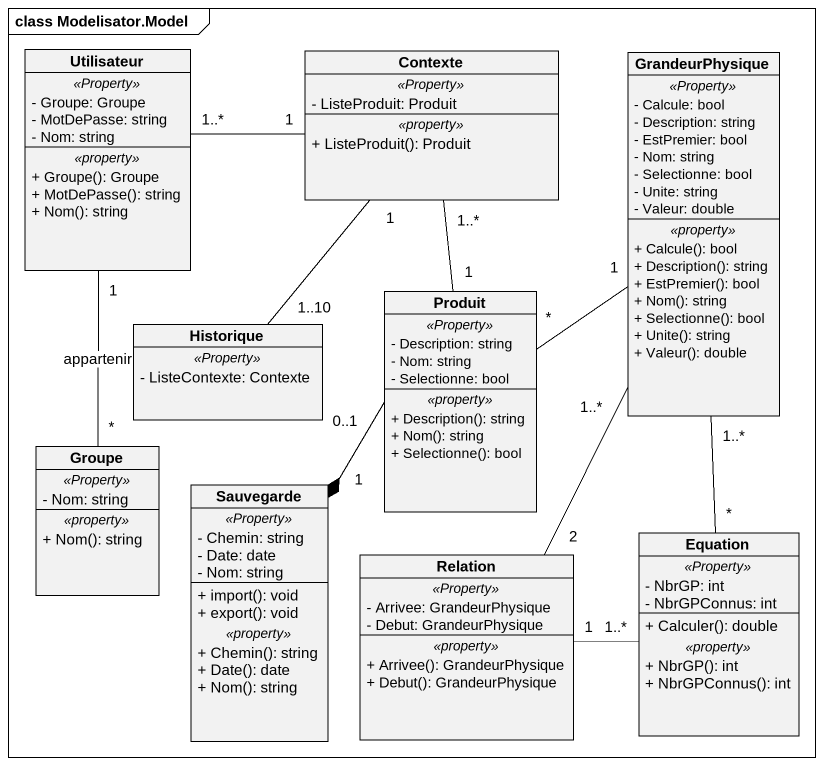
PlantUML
@startuml
mainframe class Modelisator.Model
hide circle
hide empty members
skinparam classAttributeIconSize 0
class Utilisateur {
  .. <<Property>> ..
  - Groupe: Groupe
  - MotDePasse: string
  - Nom: string
  .. <<property>> ..
  + Groupe(): Groupe
  + MotDePasse(): string
  + Nom(): string
}
class Contexte {
  .. <<Property>> ..
  - ListeProduit: Produit
  .. <<property>> ..
  + ListeProduit(): Produit
}
class GrandeurPhysique {
  .. <<Property>> ..
  - Calcule: bool
  - Description: string
  - EstPremier: bool
  - Nom: string
  - Selectionne: bool
  - Unite: string
  - Valeur: double
  .. <<property>> ..
  + Calcule(): bool
  + Description(): string
  + EstPremier(): bool
  + Nom(): string
  + Selectionne(): bool
  + Unite(): string
  + Valeur(): double
}
class Historique {
  .. <<Property>> ..
  - ListeContexte: Contexte
}
class Produit {
  .. <<Property>> ..
  - Description: string
  - Nom: string
  - Selectionne: bool
  .. <<property>> ..
  + Description(): string
  + Nom(): string
  + Selectionne(): bool
}
class Groupe {
  .. <<Property>> ..
  - Nom: string
  .. <<property>> ..
  + Nom(): string
}
class Sauvegarde {
  .. <<Property>> ..
  - Chemin: string
  - Date: date
  - Nom: string
  --
  + import(): void
  + export(): void
  .. <<property>> ..
  + Chemin(): string
  + Date(): date
  + Nom(): string
}
class Equation {
  .. <<Property>> ..
  - NbrGP: int
  - NbrGPConnus: int
  --
  + Calculer(): double
  .. <<property>> ..
  + NbrGP(): int
  + NbrGPConnus(): int
}
class Relation {
  .. <<Property>> ..
  - Arrivee: GrandeurPhysique
  - Debut: GrandeurPhysique
  .. <<property>> ..
  + Arrivee(): GrandeurPhysique
  + Debut(): GrandeurPhysique
}
Utilisateur "1..*" -right- "1" Contexte
Utilisateur "1" -- "*" Groupe : appartenir
Contexte "1..*" -- "1" Produit
GrandeurPhysique "1" -- "*" Produit
GrandeurPhysique "1..*" -- "*" Equation
Historique "1..10" -up- "1" Contexte
Produit "0..1" --* "1" Sauvegarde
Relation "2" -up- "1..*" GrandeurPhysique
Relation "1" -right- "1..*" Equation
@enduml
